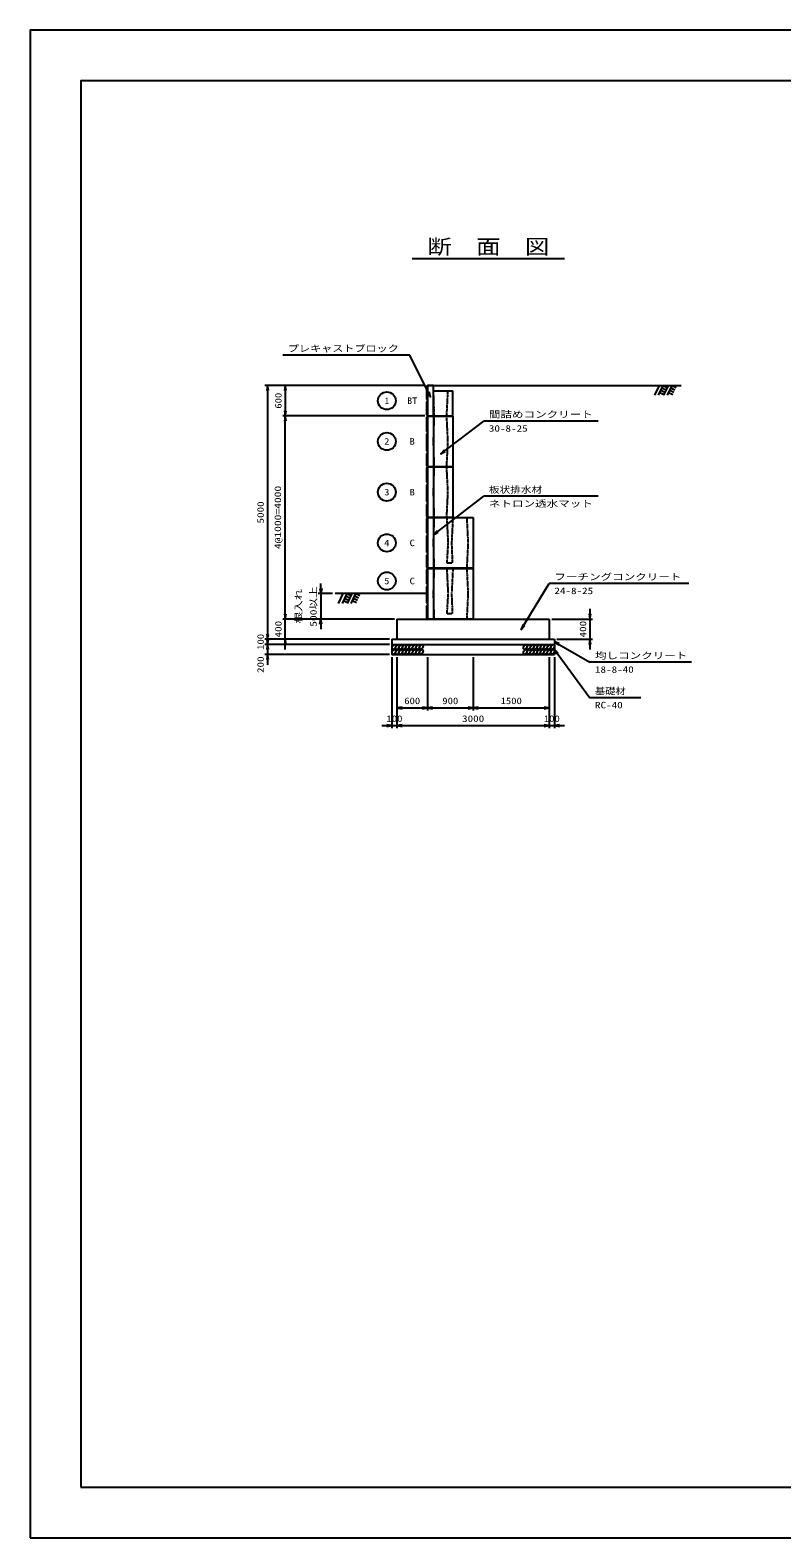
# Model space of a CAD drawing. Units: millimetres at full size. Extents: x 0 to 42050, y 0 to 29700.
# Drawn here: x 0 to 14805, y 0 to 29700 of the extents above; entities that cross this region are included whole.
import ezdxf
from ezdxf.enums import TextEntityAlignment as Align

# ---------------------------------------------------------------- set-up
doc = ezdxf.new("R2010")
doc.units = ezdxf.units.MM
doc.linetypes.add('DASHED_SPACED', pattern=[12, 6, -6])
for name, color, linetype, lineweight in [('D-STR-DIM', 7, 'Continuous', 25), ('D-STR-STRn', 2, 'Continuous', 25), ('D-STR-TXT', 7, 'Continuous', 25), ('D-TTL', 2, 'Continuous', 25), ('D-TTL-TXT', 7, 'Continuous', 25)]:
    doc.layers.add(name, color=color, linetype=linetype, lineweight=lineweight)
doc.styles.add('ＭＳ ゴシック', font='')
doc.styles.get('ＭＳ ゴシック').set_extended_font_data('MS Gothic')

# ---------------------------------------------------------------- blocks, each defined once
blk = doc.blocks.new('open_arrow')
at = {"color": 0, "linetype": 'Continuous', "lineweight": -2}
blk.add_lwpolyline([(7.5, 1.25), (0, 0), (7.5, -1.25)], dxfattribs=at)
blk = doc.blocks.new('High-T-B-D')
at = {"color": 1, "linetype": 'Continuous', "lineweight": 25}
for p, q in [((0, 998), (-20, 978)), ((-20, 978), (-20, 694.915)), ((0, 998), (0, 0)), ((0, 998), (500, 998)), ((120, 998), (120, 0)), ((500, 998), (500, 0)), ((-20, 694.915), (0, 678.671)), ((0, 659.178), (-20, 641.31)), ((-20, 641.31), (-20, 315.806)), ((-20, 315.806), (0, 296.313)), ((0, 273.571), (-20, 258.952)), ((-20, 258.952), (-20, 20)), ((-20, 20), (0, 0)), ((500, 0), (0, 0))]:
    blk.add_line(p, q, dxfattribs=at)
at = {"color": 1, "linetype": 'DASHED_SPACED', "lineweight": 25}
for p, q in [((120, 499), (134.998, 998)), ((404.919, 499), (379.923, 998)), ((134.998, 0), (120, 499)), ((379.923, 0), (404.919, 499))]:
    blk.add_line(p, q, dxfattribs=at)
blk = doc.blocks.new('High-T-C-D')
at = {"color": 1, "linetype": 'Continuous', "lineweight": 25}
for p, q in [((0, 998), (-20, 978)), ((-20, 978), (-20, 694.915)), ((0, 998), (0, 0)), ((0, 998), (900, 998)), ((120, 998), (120, 0)), ((900, 998), (900, 0)), ((-20, 694.915), (0, 678.671)), ((0, 659.178), (-20, 641.31)), ((-20, 641.31), (-20, 315.806)), ((-20, 315.806), (0, 296.313)), ((0, 273.571), (-20, 258.952)), ((-20, 258.952), (-20, 20)), ((-20, 20), (0, 0)), ((900, 0), (0, 0))]:
    blk.add_line(p, q, dxfattribs=at)
at = {"color": 1, "linetype": 'DASHED_SPACED', "lineweight": 25}
for p, q in [((120, 499), (134.998, 998)), ((379.967, 998), (404.964, 499)), ((499.956, 998), (474.958, 499)), ((804.919, 499), (779.923, 998)), ((134.998, 0), (120, 499)), ((404.964, 499), (380.01, 100)), ((474.958, 499), (489.99, 100)), ((779.923, 0), (804.919, 499)), ((489.99, 100), (380.01, 100))]:
    blk.add_line(p, q, dxfattribs=at)

msp = doc.modelspace()

# ---------------------------------------------------------------- linework, layer by layer
at = {"layer": 'D-STR-DIM'}
for p, q in [((7175, 22700), (4625, 22700)), ((4675, 22700), (4675, 17700)), ((7775, 22700), (4975, 22700)), ((5025, 22700), (5025, 22100)), ((7775, 22100), (4975, 22100)), ((7775, 22100), (4975, 22100)), ((5025, 18100), (5025, 22100)), ((5725, 18700), (5725, 18800)), ((5955, 18600), (5675, 18600)), ((5708.333, 18700), (5725, 18600)), ((5741.667, 18700), (5725, 18600)), ((5725, 18600), (5725, 18700)), ((5725, 18600), (5725, 18100)), ((5025, 17500), (5025, 18300)), ((11025, 18300), (11025, 17500)), ((4675, 17900), (4675, 17400)), ((7175, 18100), (4975, 18100)), ((7175, 18100), (4975, 18100)), ((7175, 18100), (5675, 18100)), ((5708.333, 18000), (5725, 18100)), ((5741.667, 18000), (5725, 18100)), ((5725, 18100), (5725, 18000)), ((5725, 18000), (5725, 17900)), ((10275, 18100), (11075, 18100)), ((7075, 17700), (4625, 17700)), ((7075, 17700), (4625, 17700)), ((7075, 17600), (4625, 17600)), ((7075, 17600), (4625, 17600)), ((4675, 17800), (4675, 17200)), ((7075, 17700), (4975, 17700)), ((10375, 17700), (11075, 17700)), ((7075, 17400), (4625, 17400)), ((7125, 17350), (7125, 15950)), ((7225, 17350), (7225, 16300)), ((7225, 17350), (7225, 15950)), ((7225, 17350), (7225, 15950)), ((7825, 17350), (7825, 16300)), ((7825, 17350), (7825, 16300)), ((8725, 17350), (8725, 16300)), ((8725, 17350), (8725, 16300)), ((10225, 17350), (10225, 16300)), ((10225, 17350), (10225, 15950)), ((10225, 17350), (10225, 15950)), ((10325, 17350), (10325, 15950)), ((7225, 16350), (7825, 16350)), ((7825, 16350), (8725, 16350)), ((8725, 16350), (10225, 16350)), ((6925, 16000), (7425, 16000)), ((7225, 16000), (10225, 16000)), ((10025, 16000), (10525, 16000))]:
    msp.add_line(p, q, dxfattribs=at)
at = {"layer": 'D-STR-STRn', "color": 1}
for p, q in [((7825, 22700), (7805, 22680)), ((7805, 22680), (7805, 22429)), ((7825, 22700), (12825, 22700)), ((7825, 22700), (7825, 22100)), ((7945, 22700), (7825, 22700)), ((7945, 22100), (7945, 22700)), ((7945, 22598), (8325, 22598)), ((8325, 22100), (8325, 22598)), ((12389.175, 22700), (12297.375, 22507.989)), ((12464.175, 22700), (12372.375, 22507.989)), ((12421.041, 22609.781), (12502.436, 22570.866)), ((12442.608, 22654.89), (12524.003, 22615.976)), ((12464.175, 22700), (12545.57, 22661.085)), ((12564.175, 22700), (12472.375, 22507.989)), ((12639.175, 22700), (12547.375, 22507.989)), ((12596.041, 22609.781), (12677.436, 22570.866)), ((12617.608, 22654.89), (12699.003, 22615.976)), ((12639.175, 22700), (12720.57, 22661.085)), ((7805, 22429), (7825, 22409)), ((7805, 22429), (7825, 22409)), ((7825, 22399), (7805, 22379)), ((7825, 22399), (7805, 22379)), ((7805, 22379), (7805, 22120)), ((7805, 22379), (7805, 22120)), ((12399.474, 22564.671), (12480.869, 22525.757)), ((12574.474, 22564.671), (12655.869, 22525.757)), ((7805, 22120), (7825, 22100)), ((7805, 22120), (7825, 22100)), ((7825, 22100), (8325, 22100)), ((7805, 18600), (6005, 18600)), ((6160, 18600), (6068.2, 18407.989)), ((6235, 18600), (6143.2, 18407.989)), ((6170.3, 18464.671), (6251.695, 18425.757)), ((6191.867, 18509.781), (6273.262, 18470.866)), ((6213.433, 18554.89), (6294.828, 18515.976)), ((6235, 18600), (6316.395, 18561.085)), ((6335, 18600), (6243.2, 18407.989)), ((6410, 18600), (6318.2, 18407.989)), ((6345.3, 18464.671), (6426.695, 18425.757)), ((6366.867, 18509.781), (6448.262, 18470.866)), ((6388.433, 18554.89), (6469.828, 18515.976)), ((6410, 18600), (6491.395, 18561.085)), ((7225, 18100), (10225, 18100)), ((7225, 18100), (7225, 17700)), ((10225, 18100), (10225, 17700)), ((7125, 17700), (10325, 17700)), ((7125, 17700), (7125, 17400)), ((7125, 17600), (10325, 17600)), ((10325, 17700), (10325, 17400)), ((7125, 17400), (10325, 17400))]:
    msp.add_line(p, q, dxfattribs=at)
at = {"layer": 'D-STR-STRn', "color": 1, "linetype": 'DASHED_SPACED'}
for p, q in [((7960, 22100), (7945, 22598)), ((8204.99, 22100), (8230, 22598))]:
    msp.add_line(p, q, dxfattribs=at)
at = {"layer": 'D-STR-STRn'}
for centre in [(7165.239, 17550), (7232.239, 17550), (7299.239, 17550), (7366.239, 17550), (7433.239, 17550), (7500.239, 17550), (7567.239, 17550), (7634.239, 17550), (7701.239, 17550), (9751.239, 17550), (9818.239, 17550), (9885.239, 17550), (9952.239, 17550), (10019.239, 17550), (10086.239, 17550), (10153.239, 17550), (10220.239, 17550), (10287.239, 17550), (7165.239, 17450), (7232.239, 17450), (7299.239, 17450), (7366.239, 17450), (7433.239, 17450), (7500.239, 17450), (7567.239, 17450), (7634.239, 17450), (7701.239, 17450), (9751.239, 17450), (9818.239, 17450), (9885.239, 17450), (9952.239, 17450), (10019.239, 17450), (10086.239, 17450), (10153.239, 17450), (10220.239, 17450), (10287.239, 17450)]:
    msp.add_ellipse(centre, major_axis=(-27.222, -47.15), ratio=0.545455, dxfattribs=at)
at = {"layer": 'D-STR-TXT'}
for p, q in [((7475, 23300), (4975, 23300)), ((7886.17, 22478.677), (7475, 23300)), ((8086.153, 21350.775), (8935, 22000)), ((11185, 22000), (8935, 22000)), ((7945, 19760.817), (8935, 20518)), ((11185, 20518), (8935, 20518)), ((9669.927, 17896.204), (10225, 18800)), ((12975, 18800), (10225, 18800)), ((10325, 17650), (11025, 17250)), ((10325, 17500), (11025, 16550)), ((13025, 17250), (11025, 17250)), ((12025, 16550), (11025, 16550))]:
    msp.add_line(p, q, dxfattribs=at)
for centre in [(7025, 22400), (7025, 21599), (7025, 20599), (7025, 19599), (7025, 18849)]:
    msp.add_circle(centre, 175, dxfattribs=at)
at = {"layer": 'D-TTL'}
for points in [[(0, 0), (42050, 0), (42050, 29700), (0, 29700)], [(1000, 1000), (41050, 1000), (41050, 28700), (1000, 28700)]]:
    msp.add_lwpolyline(points, close=True, dxfattribs=at)
at = {"layer": 'D-TTL-TXT'}
msp.add_line((7525, 25200), (10525, 25200), dxfattribs=at)

# ---------------------------------------------------------------- block references
at = {"layer": 'D-STR-DIM', "xscale": 13.3, "yscale": 13.3}
for p, rotation in [((4675, 22700), 270), ((5025, 22700), 270), ((5025, 22100), 90), ((5025, 22100), 270), ((5025, 18100), 90), ((5025, 18100), 90), ((11025, 18100), 90), ((4675, 17700), 90), ((4675, 17700), 90), ((4675, 17600), 90), ((4675, 17600), 270), ((5025, 17700), 270), ((11025, 17700), 270), ((4675, 17400), 270), ((7825, 16350), 180), ((8725, 16350), 180), ((10225, 16350), 180), ((7125, 16000), 180), ((10225, 16000), 180), ((10225, 16000), 180)]:
    msp.add_blockref('open_arrow', p, dxfattribs=dict(at, rotation=rotation))
for p in [(7225, 16350), (7825, 16350), (8725, 16350), (7225, 16000), (7225, 16000), (10325, 16000)]:
    msp.add_blockref('open_arrow', p, dxfattribs=at)
at = {"layer": 'D-STR-STRn'}
for name, p in [('High-T-B-D', (7825, 21100)), ('High-T-B-D', (7825, 20100)), ('High-T-C-D', (7825, 19100)), ('High-T-C-D', (7825, 18100))]:
    msp.add_blockref(name, p, dxfattribs=at)
at = {"layer": 'D-STR-TXT', "xscale": 13.3, "yscale": 13.3}
for p, rotation in [((7886.17, 22478.677), 116.6), ((8086.153, 21350.775), 37.4), ((7945, 19760.817), 37.4), ((9669.927, 17896.204), 58.4), ((10325, 17650), 330.3), ((10325, 17500), 306.4)]:
    msp.add_blockref('open_arrow', p, dxfattribs=dict(at, rotation=rotation))

# ---------------------------------------------------------------- texts
at = {"layer": 'D-STR-DIM', "style": 'ＭＳ ゴシック'}
for s, width, p in [('600', 1.2, (4887.5, 22400)), ('4@1000=4000', 1.3, (4878.173, 20100)), ('5000', 1.25, (4537.5, 20200)), ('400', 1.25, (4887.5, 17900)), ('400', 1.25, (10887.5, 17900)), ('100', 1.2, (4537.5, 17650)), ('200', 1.25, (4537.5, 17200))]:
    msp.add_text(s, height=128.3, rotation=90, dxfattribs=dict(at, width=width)).set_placement(p, align=Align.MIDDLE_CENTER)
at = {"layer": 'D-STR-DIM', "style": 'ＭＳ ゴシック', "width": 1.3}
for s, p in [('500以上', (5681.455, 17947.145)), ('根入れ', (5388.9, 18012.437))]:
    msp.add_text(s, height=128.3, rotation=90, dxfattribs=at).set_placement(p, align=Align.BOTTOM_LEFT)
at = {"layer": 'D-STR-DIM', "style": 'ＭＳ ゴシック'}
for s, width, p in [('600', 1.2, (7525, 16487.5)), ('900', 1.2, (8275, 16487.5)), ('1500', 1.2, (9475, 16487.5)), ('100', 1.2, (7175, 16137.5)), ('3000', 1.25, (8725, 16137.5)), ('100', 1.2, (10275, 16137.5))]:
    msp.add_text(s, height=128.3, dxfattribs=dict(at, width=width)).set_placement(p, align=Align.MIDDLE_CENTER)
at = {"layer": 'D-STR-TXT', "style": 'ＭＳ ゴシック'}
for s, width, p in [('プレキャストブロック', 1.25, (5075, 23326.667)), ('間詰めコンクリート', 1.3, (9035, 22026.667)), ('30-8-25', 1.25, (9035, 21751.667)), ('板状排水材', 1.2, (9035, 20544.667)), ('ネトロン透水マット', 1.3, (9035, 20269.667)), ('フーチングコンクリート', 1.3, (10325, 18826.667)), ('24-8-25', 1.25, (10325, 18551.667)), ('均しコンクリート', 1.3, (11125, 17276.667)), ('18-8-40', 1.25, (11125, 17001.667)), ('基礎材', 1.15, (11125, 16576.667)), ('RC-40', 1.25, (11125, 16301.667))]:
    msp.add_text(s, height=128.3, dxfattribs=dict(at, width=width)).set_placement(p, align=Align.BOTTOM_LEFT)
for s, width, p in [('1', 0.9, (7025, 22400)), ('BT', 1.15, (7525, 22400)), ('2', 1.15, (7025, 21599)), ('B', 1.2, (7525, 21599)), ('3', 1.15, (7025, 20599)), ('B', 1.2, (7525, 20599)), ('4', 1.2, (7025, 19599)), ('C', 1.2, (7525, 19599)), ('5', 1.15, (7025, 18849)), ('C', 1.2, (7525, 18849))]:
    msp.add_text(s, height=128.3, dxfattribs=dict(at, width=width)).set_placement(p, align=Align.MIDDLE_CENTER)
at = {"layer": 'D-TTL-TXT', "style": 'ＭＳ ゴシック', "width": 1.2}
msp.add_text('断\u3000面\u3000図', height=293.3, dxfattribs=at).set_placement((9025, 25200), align=Align.BOTTOM_CENTER)

doc.saveas('drawing.dxf')
